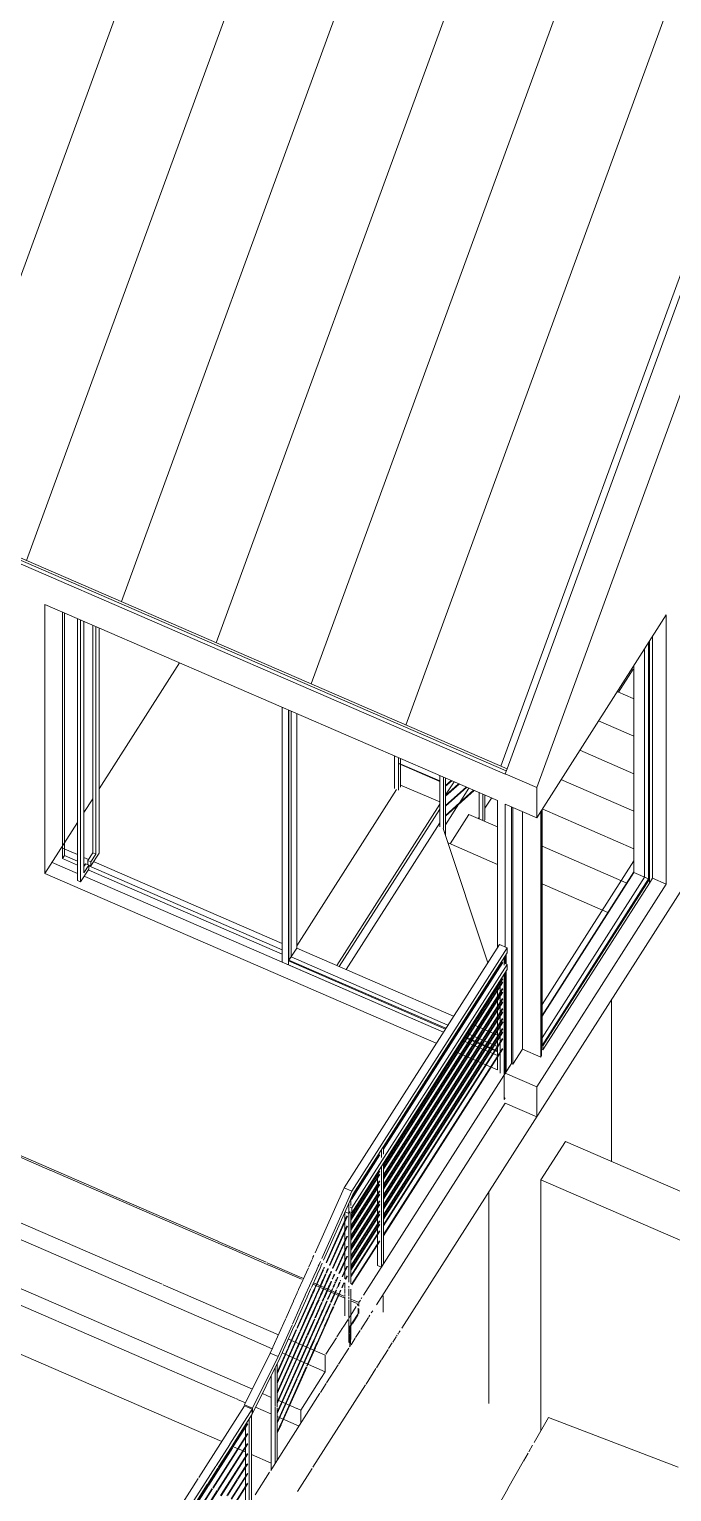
# Model space of a CAD drawing. Header units: millimetres. Extents: x -35445 to 232012, y -57203 to 42724.
# Drawn here: x 187639 to 191294, y -8172 to 143 of the extents above; entities that cross this region are included whole.
import ezdxf

# ---------------------------------------------------------------- set-up
doc = ezdxf.new("R2010")
doc.units = ezdxf.units.MM
for name, color, linetype, lineweight in [('A-AREA', 32, 'Continuous', 9), ('A-DOOR', 31, 'Continuous', 9), ('A-FLOR', 192, 'Continuous', 9), ('A-FLOR-HRAL', 11, 'Continuous', 9), ('A-GLAZ-CURT', 52, 'Continuous', 9), ('A-GLAZ-CWMG', 51, 'Continuous', 9), ('A-ROOF', 132, 'Continuous', 9), ('A-ROOF-PATT', 132, 'Continuous', 9), ('A-WALL', 113, 'Continuous', 9), ('A-WALL-PATT', 111, 'Continuous', 9), ('C-TOPO', 7, 'Continuous', 9), ('S-COLS', 52, 'Continuous', 9), ('S-FNDN', 32, 'Continuous', 9), ('S-STRS', 31, 'Continuous', 9)]:
    doc.layers.add(name, color=color, linetype=linetype, lineweight=lineweight)

# ---------------------------------------------------------------- blocks, each defined once
blk = doc.blocks.new('Railing - 25mm-669458-Solar Analysis')
at = {"layer": 'A-FLOR-HRAL'}
for p, q in [((9824.1, -4347.2), (9824.1, -4197.7)), ((9846.2, -4356.8), (9846.2, -4207.3)), ((9857.9, -4212.4), (9857.9, -4352.4)), ((9853.1, -4359.8), (9857.9, -4352.4))]:
    blk.add_line(p, q, dxfattribs=at)
blk = doc.blocks.new('Railing - 25mm-669454-Solar Analysis')
at = {"layer": 'A-FLOR-HRAL'}
for p, q in [((9600.5, -4392.2), (9600.5, -4100.7)), ((9622.6, -4110.3), (9622.6, -4401.8)), ((9634.2, -4442.7), (9634.2, -4115.4))]:
    blk.add_line(p, q, dxfattribs=at)
blk = doc.blocks.new('Railing - 25mm-V15-Solar Analysis')
at = {"layer": 'A-FLOR-HRAL'}
for p, q in [((9344.2, -4174.8), (9344.2, -3989.6)), ((9366.3, -3999.2), (9366.3, -4184.4)), ((9377.9, -4166.2), (9377.9, -4004.2))]:
    blk.add_line(p, q, dxfattribs=at)
blk = doc.blocks.new('Railing - Railing-665712-Solar Analysis')
at = {"layer": 'A-FLOR-HRAL'}
for p, q in [((9600.5, -4130.9), (9366.3, -4029.3)), ((9366.3, -4032.8), (9600.5, -4134.3)), ((9665.6, -4129), (9634.2, -4157.2)), ((9634.2, -4161.5), (9668.8, -4130.4)), ((9708.1, -4147.4), (9634.2, -4213.9)), ((9634.2, -4218.2), (9711.3, -4148.8)), ((9750.7, -4165.9), (9634.2, -4270.6)), ((9634.2, -4274.9), (9753.9, -4167.3)), ((9793.2, -4184.3), (9634.2, -4327.3)), ((9634.2, -4331.6), (9796.4, -4185.7))]:
    blk.add_line(p, q, dxfattribs=at)
for name in ['Railing - 25mm-V15-Solar Analysis', 'Railing - 25mm-669454-Solar Analysis', 'Railing - 25mm-669458-Solar Analysis']:
    blk.add_blockref(name, (0, 0))
blk = doc.blocks.new('System Panel - Glazed-846325-Solar Analysis')
at = {"layer": 'A-GLAZ-CURT'}
for p, q in [((10765.9, -3379.1), (10765.9, -4678.3)), ((10788.3, -4688), (10788.3, -3344)), ((10182.8, -4291.7), (10182.8, -5635.8)), ((10765.9, -4678.3), (10182.8, -5590.8)), ((10182.8, -5635.8), (10788.3, -4688)), ((10765.9, -4678.3), (10788.3, -4688))]:
    blk.add_line(p, q, dxfattribs=at)
blk = doc.blocks.new('Rectangular Mullion - 64 x 128 rectangular-846327-Solar Analysis')
at = {"layer": 'A-GLAZ-CWMG'}
for p, q in [((10704.8, -4651.8), (10182.8, -5468.7)), ((10704.8, -4651.8), (10788.3, -4688)), ((10793.3, -4690.2), (10187.7, -5637.9)), ((10187.7, -5660.6), (10793.3, -4712.8)), ((10793.3, -4690.2), (10793.3, -4712.8)), ((10187.7, -5637.9), (10179.7, -5634.4)), ((10187.7, -5660.6), (10187.7, -5637.9)), ((10179.7, -5657.1), (10187.7, -5660.6))]:
    blk.add_line(p, q, dxfattribs=at)
blk = doc.blocks.new('Rectangular Mullion - 64 x 128 rectangular-709618-Solar Analysis')
at = {"layer": 'A-GLAZ-CWMG'}
for p, q in [((10811.9, -4683.7), (10811.9, -3310.4)), ((10793.3, -3336.3), (10793.3, -4712.8)), ((10704.8, -3474.8), (10704.8, -4651.8)), ((10811.9, -4683.7), (10793.3, -4712.8))]:
    blk.add_line(p, q, dxfattribs=at)
blk = doc.blocks.new('Entrance door - Entrance door-978895-Solar Analysis')
at = {"layer": 'A-DOOR'}
for p, q in [((7454, -4572.9), (7454, -3170)), ((7465.9, -4554.4), (7465.9, -3175.1)), ((7540.2, -3207.4), (7540.2, -4697.7)), ((7557.9, -3215), (7557.9, -4705.4)), ((7576.5, -4653.5), (7576.5, -3223.1)), ((7626.6, -3244.8), (7626.6, -4539.9)), ((7644.3, -3252.5), (7644.3, -4547.5)), ((7662.9, -4541), (7662.9, -3260.6)), ((7454, -4572.9), (7465.9, -4554.4)), ((7540.2, -4610.3), (7454, -4572.9)), ((7465.9, -4554.4), (7540.2, -4586.6)), ((7626.6, -4539.9), (7598.6, -4583.6)), ((7616.3, -4613.9), (7662.9, -4541)), ((7644.3, -4547.5), (7616.3, -4591.3)), ((7644.3, -4547.5), (7626.6, -4539.9)), ((7557.9, -4705.4), (7604.5, -4632.5)), ((7586.8, -4602.1), (7576.5, -4618.2)), ((7576.5, -4602.4), (7584.4, -4605.8)), ((7604.5, -4609.8), (7576.5, -4653.5)), ((7604.5, -4609.8), (7586.8, -4602.1)), ((7616.3, -4591.3), (7598.6, -4583.6)), ((7598.6, -4583.6), (7598.6, -4606.3)), ((7616.3, -4613.9), (7598.6, -4606.3)), ((7604.5, -4632.5), (7604.5, -4609.8)), ((7604.5, -4614.5), (8705, -5091.7)), ((8705, -5115.4), (7604.5, -4638.1)), ((7616.3, -4591.3), (7616.3, -4613.9)), ((7557.9, -4705.4), (7540.2, -4697.7))]:
    blk.add_line(p, q, dxfattribs=at)
blk = doc.blocks.new('System Panel - Glazed-978872-Solar Analysis')
at = {"layer": 'A-GLAZ-CURT'}
for p, q in [((8743, -3728.9), (8743, -5150.5)), ((8754.8, -5132), (8754.8, -3734)), ((8743, -5150.5), (8754.8, -5132)), ((8743, -5150.5), (9635.3, -5537.5)), ((9647.2, -5519), (8754.8, -5132)), ((9929, -5641.2), (9752.8, -5564.8)), ((9741, -5583.3), (9929, -5664.8))]:
    blk.add_line(p, q, dxfattribs=at)
blk = doc.blocks.new('Rectangular Mullion - 64 x 128 rectangular-978871-Solar Analysis')
at = {"layer": 'A-GLAZ-CWMG'}
for p, q in [((8740.4, -5177.3), (8740.4, -5154.6)), ((9632.7, -5541.5), (8740.4, -5154.6)), ((8743, -5150.5), (8787, -5081.7)), ((9679.3, -5468.6), (8787, -5081.7)), ((8740.4, -5177.3), (9621.4, -5559.3)), ((9929, -5576.9), (9785, -5514.4)), ((9727.1, -5605.1), (9929, -5692.7)), ((9925.3, -5668.4), (9738.4, -5587.3))]:
    blk.add_line(p, q, dxfattribs=at)
blk = doc.blocks.new('Rectangular Mullion - 64 x 128 rectangular-709616-Solar Analysis')
at = {"layer": 'A-GLAZ-CWMG'}
for p, q in [((8705, -3712.4), (8705, -5161.9)), ((8740.4, -5177.3), (8740.4, -3727.8)), ((8787, -3748), (8787, -5081.7)), ((8740.4, -5177.3), (8705, -5161.9))]:
    blk.add_line(p, q, dxfattribs=at)
blk = doc.blocks.new('M_L-Anglel-Column - L127X127X9_5-709940-Solar Analysis')
at = {"layer": 'S-COLS'}
for p, q in [((10008.2, -4277.5), (10008.2, -5738.2)), ((10016.6, -5741.8), (10016.6, -4281.2)), ((10071.3, -5656.2), (10071.3, -4304.9)), ((10175.3, -5701.2), (10175.3, -4303.4)), ((10179.7, -5694.3), (10179.7, -4296.5)), ((10071.3, -5656.2), (10016.6, -5741.8)), ((10175.3, -5701.2), (10071.3, -5656.2)), ((10179.7, -5694.3), (10175.3, -5701.2)), ((10016.6, -5741.8), (10008.2, -5738.2))]:
    blk.add_line(p, q, dxfattribs=at)
blk = doc.blocks.new('Railing - 25mm-V49-Solar Analysis')
at = {"layer": 'A-FLOR-HRAL'}
for p, q in [((9280.4, -6877.3), (9280.4, -6304.2)), ((9246.7, -6885.9), (9246.7, -6357)), ((9268.8, -6895.5), (9268.8, -6322.4)), ((9268.8, -6895.5), (9246.7, -6885.9)), ((9280.4, -6877.3), (9268.8, -6895.5))]:
    blk.add_line(p, q, dxfattribs=at)
blk = doc.blocks.new('Railing - 25mm-V50-Solar Analysis')
at = {"layer": 'A-FLOR-HRAL'}
for p, q in [((9061.3, -6961.6), (9061.3, -6583.2)), ((9062.2, -6581.2), (9083.4, -6590.4)), ((9083.4, -6590.4), (9089.2, -6581.3)), ((9083.4, -6980.9), (9083.4, -6590.4)), ((9095.1, -6991), (9095.1, -6589.3)), ((9061.3, -7015.8), (9061.3, -6983.8)), ((9061.3, -7041.9), (9061.3, -7020.2)), ((9061.3, -7051.3), (9061.3, -7045.3)), ((9061.3, -7060.9), (9061.3, -7054)), ((9061.3, -7172.5), (9061.3, -7064)), ((9083.4, -7010.8), (9083.4, -7003)), ((9083.4, -7060.8), (9083.4, -7019.4)), ((9083.4, -7074.8), (9083.4, -7065.6)), ((9095.1, -7089.5), (9095.1, -7021.4)), ((9083.4, -7182.5), (9083.4, -7081.6)), ((9095.1, -7167.4), (9095.1, -7090.9)), ((9083.4, -7193.8), (9083.4, -7185.6)), ((9083.4, -7264.2), (9083.4, -7196.1)), ((9095.1, -7204.6), (9095.1, -7167.4)), ((9095.1, -7274), (9095.1, -7205)), ((9083.4, -7324), (9083.4, -7267.2)), ((9093.8, -7309.3), (9084.1, -7324.6)), ((9095.1, -7307.4), (9095.1, -7277.1))]:
    blk.add_line(p, q, dxfattribs=at)
blk = doc.blocks.new('Railing - 25mm-V51-Solar Analysis')
at = {"layer": 'A-FLOR-HRAL'}
for p, q in [((9967.4, -5942), (9967.4, -5228.9)), ((9979.1, -5783.7), (9979.1, -5210.7)), ((9945.3, -5792.4), (9945.3, -5263.5)), ((9973.3, -5932.9), (9967.4, -5942))]:
    blk.add_line(p, q, dxfattribs=at)
blk = doc.blocks.new('Railing - Railing-932863-Solar Analysis')
at = {"layer": 'A-FLOR-HRAL'}
for p, q in [((9956.8, -5255.1), (9280.4, -6313.7)), ((9280.4, -6319.6), (9959.4, -5256.8)), ((9956.8, -5311.8), (9280.4, -6370.4)), ((9280.4, -6376.3), (9959.4, -5313.5)), ((9280.4, -6433), (9959.4, -5370.2)), ((9956.8, -5368.5), (9280.9, -6426.3)), ((9956.8, -5425.2), (9280.4, -6483.8)), ((9280.4, -6489.7), (9959.4, -5426.9)), ((9956.8, -5481.9), (9280.4, -6540.4)), ((9280.4, -6546.3), (9959.4, -5483.6)), ((9956.8, -5538.5), (9280.4, -6597.1)), ((9280.4, -6603), (9959.4, -5540.3)), ((9956.8, -5595.2), (9280.4, -6653.8)), ((9280.4, -6659.7), (9959.4, -5596.9)), ((9956.8, -5651.9), (9280.4, -6710.5)), ((9280.4, -6716.4), (9959.4, -5653.6)), ((9258.1, -6348.7), (9095.1, -6603.8)), ((9095.1, -6609.7), (9260.8, -6350.4)), ((9258.1, -6405.3), (9095.1, -6660.5)), ((9095.1, -6666.4), (9260.8, -6407)), ((9258.1, -6462), (9095.1, -6717.2)), ((9095.1, -6723.1), (9260.8, -6463.7)), ((9258.1, -6518.7), (9095.1, -6773.9)), ((9095.1, -6779.8), (9260.8, -6520.4)), ((9258.1, -6575.4), (9095.1, -6830.6)), ((9095.1, -6836.5), (9260.8, -6577.1)), ((9258.1, -6632.1), (9095.1, -6887.3)), ((9095.1, -6893.2), (9260.8, -6633.8)), ((9258.1, -6688.8), (9095.1, -6944)), ((9095.1, -6949.8), (9260.8, -6690.5)), ((9258.1, -6745.4), (9099, -6994.4)), ((9101.4, -6996.5), (9260.8, -6747.1))]:
    blk.add_line(p, q, dxfattribs=at)
for name in ['Railing - 25mm-V51-Solar Analysis', 'Railing - 25mm-V49-Solar Analysis', 'Railing - 25mm-V50-Solar Analysis']:
    blk.add_blockref(name, (0, 0))
blk = doc.blocks.new('Top Rail Type - Top Rail_Internal_-932867-Solar Analysis')
at = {"layer": 'A-FLOR-HRAL'}
for p, q in [((9984.3, -5174.1), (9100.3, -6557.8)), ((9100.3, -6586.1), (9984.3, -5202.5)), ((9973.3, -5169.3), (9984.3, -5174.1)), ((9984.3, -5174.1), (9984.3, -5202.5)), ((9100.3, -6557.8), (9091.2, -6553.9)), ((9100.3, -6586.1), (9100.3, -6557.8)), ((9089.2, -6581.3), (9100.3, -6586.1))]:
    blk.add_line(p, q, dxfattribs=at)
blk = doc.blocks.new('Railing - 25mm-V52-Solar Analysis')
at = {"layer": 'A-FLOR-HRAL'}
for p, q in [((9268.8, -6272), (9268.8, -6227.9)), ((9280.4, -6253.7), (9280.4, -6209.7)), ((9280.4, -6877.3), (9280.4, -6304.2)), ((9246.7, -6885.9), (9246.7, -6357)), ((9268.8, -6895.5), (9268.8, -6322.4)), ((9268.8, -6895.5), (9246.7, -6885.9)), ((9280.4, -6877.3), (9268.8, -6895.5))]:
    blk.add_line(p, q, dxfattribs=at)
blk = doc.blocks.new('Railing - 25mm-V53-Solar Analysis')
at = {"layer": 'A-FLOR-HRAL'}
for p, q in [((9083.4, -6980.9), (9083.4, -6533.6)), ((9095.1, -6543.9), (9095.1, -6510.5)), ((9061.3, -6961.6), (9061.3, -6583.2)), ((9095.1, -6991), (9095.1, -6589.3)), ((9061.3, -7015.8), (9061.3, -6983.8)), ((9061.3, -7041.9), (9061.3, -7020.2)), ((9061.3, -7051.3), (9061.3, -7045.3)), ((9061.3, -7060.9), (9061.3, -7054)), ((9061.3, -7172.5), (9061.3, -7064)), ((9083.4, -7010.8), (9083.4, -7003)), ((9083.4, -7060.8), (9083.4, -7019.4)), ((9083.4, -7074.8), (9083.4, -7065.6)), ((9095.1, -7089.5), (9095.1, -7021.4)), ((9083.4, -7182.5), (9083.4, -7081.6)), ((9095.1, -7167.4), (9095.1, -7090.9)), ((9083.4, -7193.8), (9083.4, -7185.6)), ((9083.4, -7264.2), (9083.4, -7196.1)), ((9095.1, -7204.6), (9095.1, -7167.4)), ((9095.1, -7274), (9095.1, -7205)), ((9083.4, -7324), (9083.4, -7267.2)), ((9093.8, -7309.3), (9084.1, -7324.6)), ((9095.1, -7307.4), (9095.1, -7277.1))]:
    blk.add_line(p, q, dxfattribs=at)
blk = doc.blocks.new('Railing - 25mm-V54-Solar Analysis')
at = {"layer": 'A-FLOR-HRAL'}
for p, q in [((8664.2, -7685.6), (8664.2, -7467.1)), ((8675.9, -7689.5), (8675.9, -7444.7)), ((8642.1, -8046.4), (8642.1, -7511.7)), ((8664.2, -8011.8), (8664.2, -7689.5)), ((8675.9, -7993.6), (8675.9, -7695.1))]:
    blk.add_line(p, q, dxfattribs=at)
blk = doc.blocks.new('Railing - 25mm-V55-Solar Analysis')
at = {"layer": 'A-FLOR-HRAL'}
for p, q in [((9967.4, -5178.4), (9967.4, -5134.4)), ((9979.1, -5171.9), (9979.1, -5116.2)), ((9967.4, -5942), (9967.4, -5228.9)), ((9979.1, -5783.7), (9979.1, -5210.7)), ((9945.3, -5792.4), (9945.3, -5263.5)), ((9973.3, -5932.9), (9967.4, -5942))]:
    blk.add_line(p, q, dxfattribs=at)
blk = doc.blocks.new('Railing - Railing-933812-Solar Analysis')
at = {"layer": 'A-FLOR-HRAL'}
for p, q in [((9956.8, -5160.7), (9280.4, -6219.2)), ((9280.4, -6225.1), (9959.4, -5162.4)), ((9956.8, -5274), (9280.4, -6332.6)), ((9280.4, -6338.5), (9959.4, -5275.7)), ((9956.2, -5331.5), (9280.4, -6389.3)), ((9280.4, -6395.2), (9960, -5331.5)), ((9956.8, -5387.4), (9280.4, -6446)), ((9280.4, -6451.9), (9959.4, -5389.1)), ((9956.8, -5444.1), (9280.4, -6502.6)), ((9280.4, -6508.5), (9959.4, -5445.8)), ((9957.3, -5499.9), (9280.4, -6559.3)), ((9280.4, -6565.2), (9961.1, -5499.9)), ((9956.8, -5557.4), (9280.4, -6616)), ((9280.4, -6621.9), (9959.4, -5559.2)), ((9258.1, -6254.2), (9095.1, -6509.4)), ((9098.1, -6510.5), (9260.8, -6255.9)), ((9258.1, -6367.5), (9095.1, -6622.7)), ((9095.1, -6628.6), (9260.8, -6369.3)), ((9095.1, -6685.3), (9260.6, -6426.3)), ((9258.1, -6480.9), (9095.1, -6736.1)), ((9095.1, -6742), (9260.8, -6482.6)), ((9256.8, -6426.3), (9095.4, -6678.9)), ((9258.1, -6537.6), (9095.1, -6792.8)), ((9095.1, -6798.7), (9260.8, -6539.3)), ((9072.5, -6604.3), (8954.5, -6868.8)), ((8957, -6871), (9075.2, -6606)), ((9095.1, -6855.4), (9260.8, -6596)), ((9258.1, -6651), (9095.1, -6906.2)), ((9258.1, -6594.3), (9096.4, -6847.4)), ((9072.5, -6661), (8972.7, -6884.6)), ((8975.2, -6886.8), (9075.2, -6662.7)), ((9071.4, -6720), (8990.9, -6900.5)), ((8993.4, -6902.6), (9075.2, -6719.4)), ((9095.1, -6912.1), (9260.8, -6652.7)), ((9071.4, -6776.7), (9009.1, -6916.3)), ((9011.6, -6918.5), (9075.2, -6776.1)), ((8942.7, -6895.1), (8939.5, -6902.3)), ((8942, -6904.5), (8945.2, -6897.3)), ((9071.4, -6833.4), (9027.6, -6931.6)), ((9031.1, -6931.6), (9075.2, -6832.7)), ((9071.4, -6890.1), (9045.6, -6948)), ((9048.1, -6950.2), (9075.2, -6889.4)), ((8918.2, -6950.2), (8885.9, -7022.5)), ((8894.2, -7011.6), (8920.7, -6952.2)), ((8936.5, -6965.8), (8904.5, -7037.5)), ((8933.5, -6915.8), (8918.4, -6949.6)), ((8919.6, -7011.5), (8938.9, -6968.1)), ((8920.9, -6951.9), (8935.9, -6918.3)), ((8954.5, -6982), (8923.1, -7052.6)), ((8925.6, -7054.6), (8957, -6984.3)), ((8937.2, -6907.5), (8934.3, -6913.9)), ((8936.8, -6916.1), (8939.5, -6910.1)), ((8950.6, -6934.2), (8936.8, -6965)), ((8939.4, -6967.1), (8952.9, -6936.8)), ((8960.8, -6911.4), (8953.9, -6926.8)), ((8970.5, -6946.2), (8955.5, -6979.9)), ((8956.2, -6929.5), (8962.9, -6914.3)), ((8958.1, -6981.9), (8972.8, -6948.8)), ((8964.8, -6902.4), (8960.9, -6911.1)), ((8963.4, -6913.3), (8967.3, -6904.6)), ((8976.1, -6933.8), (8970.5, -6946.1)), ((8973, -6948.4), (8978.6, -6935.9)), ((8983, -6975), (8974.2, -6994.7)), ((8976.7, -6996.8), (8985.5, -6977.1)), ((8978.8, -6935.4), (8985.2, -6921)), ((8982.8, -6918.8), (8979, -6927.1)), ((8992.5, -6953.6), (8988.6, -6962.3)), ((8991.1, -6964.5), (8994.7, -6956.5)), ((9000.7, -6935.2), (8994.3, -6949.5)), ((8996.8, -6951.7), (9003.2, -6937.5)), ((9006.7, -6978.4), (9003.9, -6984.8)), ((9006.2, -6987.4), (9009.2, -6980.6)), ((9012.6, -6965.2), (9008.3, -6974.8)), ((9010.5, -6977.7), (9015, -6967.6)), ((9015.1, -6967.4), (9021.1, -6953.9)), ((9018.7, -6951.6), (9015.3, -6959.2)), ((9030.9, -6981), (9024.8, -6994.6)), ((9027.3, -6996.8), (9033.4, -6983.1)), ((9036.3, -6968.8), (9033.4, -6975.2)), ((9072.5, -6944.4), (9063.8, -6963.8)), ((9066.3, -6966), (9075.2, -6946.1)), ((8874, -7049.1), (8861.6, -7076.9)), ((8864.1, -7079.1), (8876.7, -7050.9)), ((8885.3, -7023.9), (8875.8, -7045.2)), ((8878.2, -7047.5), (8887.8, -7026)), ((8893.3, -7062.6), (8880, -7092.4)), ((8882.5, -7094.6), (8895.9, -7064.5)), ((8888.5, -7024.6), (8892.4, -7015.8)), ((8903.5, -7039.6), (8893.6, -7061.8)), ((8896.1, -7064.1), (8906, -7041.8)), ((8907, -7039.6), (8917.7, -7015.8)), ((8921.8, -7055.4), (8912.5, -7076.1)), ((8915.2, -7078), (8924.3, -7057.5)), ((8963, -7019.8), (8941.6, -7067.6)), ((8944.2, -7069.7), (8975.1, -7000.5)), ((8990, -7015.8), (8962.5, -7077.4)), ((8972.6, -6998.2), (8964.8, -7015.8)), ((8965, -7079.8), (8993.1, -7016.7)), ((9011.5, -7024.4), (8980.2, -7094.5)), ((8982.7, -7096.8), (9014.1, -7026.5)), ((9001.3, -6990.6), (8992.8, -7009.6)), ((8995.4, -7011.6), (9003.8, -6992.8)), ((9030.2, -7039.3), (8997.9, -7111.5)), ((9000.4, -7113.8), (9032.7, -7041.3)), ((9018.8, -7008), (9015, -7016.5)), ((9024.2, -6995.9), (9020.5, -7004.1)), ((9022.8, -7006.8), (9026.4, -6998.8)), ((9035.8, -7026.5), (9032, -7035)), ((9034.5, -7037.2), (9038.2, -7029)), ((9049.1, -6996.7), (9042.9, -7010.7)), ((9045.4, -7012.9), (9051.3, -6999.7)), ((9054.6, -6984.5), (9051.6, -6991.3)), ((9054.1, -6993.5), (9057.1, -6986.7)), ((8832.7, -7141.7), (8789.4, -7238.7)), ((8790.1, -7245), (8835.2, -7143.8)), ((8861.1, -7078), (8832.8, -7141.5)), ((8835.3, -7143.6), (8863.6, -7080.1)), ((8879.5, -7093.6), (8851.2, -7156.8)), ((8853.8, -7158.9), (8882, -7095.7)), ((8897.8, -7109.2), (8869.8, -7171.9)), ((8872.3, -7174), (8900.3, -7111.3)), ((8916.1, -7124.8), (8889.6, -7184.2)), ((8893.1, -7184.2), (8918.6, -7126.9)), ((8911.5, -7078.4), (8898.4, -7107.9)), ((8900.9, -7110.1), (8914, -7080.7)), ((8934.5, -7140.4), (8916.2, -7181.3)), ((8929.4, -7095), (8916.7, -7123.4)), ((8918.8, -7183.2), (8937, -7142.5)), ((8919.2, -7125.6), (8931.9, -7097.3)), ((8940.1, -7071.1), (8931.8, -7089.6)), ((8934.5, -7091.5), (8942.6, -7073.3)), ((8958.3, -7086.9), (8935.1, -7139)), ((8937.6, -7141.1), (8960.8, -7089)), ((8976.6, -7102.6), (8953.5, -7154.5)), ((8956, -7156.6), (8979.1, -7104.8)), ((8994.9, -7118.4), (8971.8, -7170)), ((8974.4, -7172.1), (8997.4, -7120.5)), ((8869.4, -7172.9), (8675.9, -7606.6)), ((8789.4, -7359.8), (8871.9, -7175.1)), ((8851.1, -7157.2), (8806.7, -7256.8)), ((8809.3, -7258.6), (8853.6, -7159.4)), ((8887.6, -7188.7), (8847.2, -7279.4)), ((8849.7, -7281.5), (8890.1, -7190.8)), ((8905.9, -7204.4), (8865.4, -7295.1)), ((8868, -7297.2), (8908.4, -7206.6)), ((8924.2, -7220.1), (8883.7, -7310.8)), ((8886.2, -7312.9), (8926.7, -7222.3)), ((8914.9, -7184.2), (8906.9, -7202.1)), ((8909.5, -7204.2), (8918.4, -7184.2)), ((8939.9, -7184.8), (8925.5, -7217.2)), ((8928, -7219.3), (8942.4, -7187.1)), ((8952.8, -7156), (8940.2, -7184.2)), ((8943.7, -7184.2), (8955.3, -7158.1)), ((8971.1, -7171.6), (8944, -7232.3)), ((8946.6, -7234.4), (8973.6, -7173.7)), ((8675.9, -7501), (8786.7, -7252.5)), ((8804.6, -7261.3), (8675.9, -7549.9)), ((8675.9, -7557.7), (8807.1, -7263.5)), ((8675.9, -7727.8), (8866.9, -7299.7)), ((8784.5, -7249.8), (8738.6, -7352.6)), ((8789.4, -7416.5), (8835.6, -7313)), ((8833, -7311.1), (8790.1, -7407.1)), ((8845, -7284.1), (8833.6, -7309.7)), ((8835.9, -7312.5), (8847.7, -7286)), ((8864.2, -7297.8), (8852.2, -7324.7)), ((8883.4, -7311.5), (8866.4, -7349.7)), ((8868.6, -7352.5), (8886.1, -7313.3)), ((8942.4, -7235.9), (8902.6, -7325.1)), ((8905.2, -7327), (8944.9, -7238)), ((8850, -7329.7), (8675.9, -7720)), ((8736, -7358.4), (8675.9, -7493.2)), ((8675.9, -7614.4), (8787.8, -7363.4)), ((8865, -7352.6), (8789.4, -7522.1)), ((8791.8, -7524.6), (8868.5, -7352.6)), ((8890.3, -7352.6), (8844.3, -7455.9)), ((8846.7, -7458.1), (8893.3, -7353.9)), ((8902, -7326.5), (8890.6, -7352)), ((8893.8, -7352.6), (8904.5, -7328.6)), ((8789.4, -7408.7), (8675.9, -7663.3)), ((8675.9, -7671.1), (8788.3, -7419.2)), ((8675.9, -7444.3), (8679, -7437.3)), ((8841.7, -7461.6), (8696.1, -7787.9)), ((8698.5, -7790.4), (8844.3, -7463.6)), ((8789.1, -7522.8), (8675.9, -7776.6)), ((8678.2, -7779.3), (8789.4, -7529.9)), ((8695.5, -7789.3), (8675.9, -7833.3)), ((8678.1, -7836.2), (8698.2, -7790.9))]:
    blk.add_line(p, q, dxfattribs=at)
for name in ['Railing - 25mm-V55-Solar Analysis', 'Railing - 25mm-V52-Solar Analysis', 'Railing - 25mm-V53-Solar Analysis', 'Railing - 25mm-V54-Solar Analysis']:
    blk.add_blockref(name, (0, 0))
blk = doc.blocks.new('Top Rail Type - Top Rail_Internal_-933816-Solar Analysis')
at = {"layer": 'A-FLOR-HRAL'}
for p, q in [((9056.1, -6444.1), (9940.1, -5060.5)), ((9940.1, -5060.5), (9984.3, -5079.7)), ((9984.3, -5079.7), (9100.3, -6463.3)), ((9984.3, -5108), (9106.3, -6482.2)), ((9984.3, -5079.7), (9984.3, -5108)), ((8891.1, -6813.7), (9056.1, -6444.1)), ((9100.3, -6463.3), (8929.2, -6846.8)), ((9106.3, -6482.2), (8939.6, -6855.9)), ((9056.1, -6444.1), (9100.3, -6463.3)), ((8821.8, -6969.2), (8853.3, -6898.6)), ((8855.6, -6893.3), (8874.2, -6851.6)), ((8876, -6847.7), (8879.3, -6840.3)), ((8879.7, -6839.4), (8884.3, -6829.1)), ((8909.2, -6891.5), (8893.3, -6927.1)), ((8919.6, -6900.8), (8903.7, -6936.4)), ((8914.1, -6880.7), (8909.8, -6890.2)), ((8921.9, -6863.2), (8914.2, -6880.5)), ((8923.6, -6891.7), (8919.6, -6900.7)), ((8932, -6873), (8924.6, -6889.5)), ((8797.8, -7023), (8821.3, -6970.2)), ((8892.3, -6929.6), (8860.1, -7001.6)), ((8902.9, -6938.1), (8870.7, -7010.2)), ((8769.3, -7086.8), (8789.4, -7041.7)), ((8790.3, -7039.7), (8797.4, -7023.8)), ((8835.7, -7056.4), (8807.5, -7119.6)), ((8846.2, -7065.3), (8817.9, -7128.6)), ((8859.9, -7002), (8836.1, -7055.4)), ((8868.3, -7015.8), (8846.6, -7064.3)), ((8724.3, -7187.6), (8768.2, -7089.3)), ((8806.9, -7120.8), (8763.3, -7218.6)), ((8817.6, -7129.4), (8793.1, -7184.2)), ((8651.5, -7350.8), (8722.7, -7191.4)), ((8771.1, -7233.5), (8690.9, -7413.4)), ((8760.5, -7224.8), (8703.7, -7352.1)), ((8792.5, -7185.6), (8771.8, -7231.9)), ((8490.5, -7678.6), (8636.9, -7383.7)), ((8636.9, -7383.7), (8650.7, -7352.6)), ((8636.9, -7383.7), (8681.1, -7402.8)), ((8703.5, -7352.6), (8681.1, -7402.8)), ((8690.9, -7413.4), (8534.8, -7728)), ((8681.1, -7402.8), (8535.4, -7696.5)), ((8534.8, -7697.8), (8490.5, -7678.6)), ((8534.8, -7728), (8534.8, -7697.8))]:
    blk.add_line(p, q, dxfattribs=at)
blk = doc.blocks.new('Railing - 25mm-V69-Solar Analysis')
at = {"layer": 'A-FLOR-HRAL'}
for p, q in [((8495.3, -7792.6), (8495.3, -7876.9)), ((8517.4, -8246), (8517.4, -7758)), ((8529, -8227.8), (8529, -7739.8)), ((8495.3, -7879.4), (8495.3, -7933.2)), ((8495.3, -7933.6), (8495.3, -8005.8)), ((8495.3, -8006.5), (8495.3, -8181.7)), ((8495.3, -8182), (8495.3, -8276.2))]:
    blk.add_line(p, q, dxfattribs=at)
blk = doc.blocks.new('Railing - Railing-933841-Solar Analysis')
at = {"layer": 'A-FLOR-HRAL'}
for p, q in [((8506.7, -7784.2), (8423.9, -7913.9)), ((8426.5, -7915.6), (8509.4, -7785.9)), ((8506.7, -7840.9), (8309.7, -8149.3)), ((8312.4, -8151), (8509.4, -7842.6)), ((8506.7, -7897.6), (8338.3, -8161.2)), ((8421, -7918.4), (8283.9, -8132.9)), ((8286.6, -8134.6), (8423.1, -7920.9)), ((8338.3, -8167.1), (8509.4, -7899.3)), ((8506.7, -7954.3), (8353.7, -8193.8)), ((8356.8, -8194.8), (8509.4, -7956)), ((8503.4, -8016.1), (8451.1, -8098)), ((8452.6, -8101.6), (8509.4, -8012.7)), ((7979.4, -8955.5), (8509.4, -8126)), ((8282.6, -8135), (7979.4, -8609.5)), ((7979.4, -8615.4), (8285.1, -8137)), ((8450.2, -8099.4), (8389.3, -8194.8)), ((8395.6, -8190.8), (8451.1, -8103.9)), ((8506.7, -8067.6), (8414.4, -8212.2)), ((8416.5, -8214.7), (8509.4, -8069.4)), ((8506.7, -8124.3), (8438.5, -8231)), ((8306.3, -8154.6), (8144, -8408.5)), ((8146.3, -8410.9), (8308.8, -8156.6)), ((8335.4, -8165.6), (8165.8, -8431.1)), ((8168.1, -8433.5), (8338.1, -8167.3))]:
    blk.add_line(p, q, dxfattribs=at)
blk.add_blockref('Railing - 25mm-V69-Solar Analysis', (0, 0))
blk = doc.blocks.new('Top Rail Type - Top Rail_Internal_-934463-Solar Analysis')
at = {"layer": 'A-FLOR-HRAL'}
for p, q in [((8229.8, -8091.3), (8490, -7684)), ((8534.3, -7703.2), (8407.2, -7902.1)), ((8534.3, -7731.6), (8419.6, -7911.1)), ((8490, -7684), (8500.3, -7688.5)), ((8502.6, -7689.5), (8534.3, -7703.2)), ((8534.3, -7703.2), (8534.3, -7728.8)), ((8406.8, -7902.7), (8329.2, -8024.2)), ((8417.5, -7914.3), (8340.5, -8034.9)), ((8327.8, -8026.4), (8266.8, -8121.9)), ((8338.3, -8038.3), (8279.6, -8130.2)), ((7625.7, -9036.9), (8226.5, -8096.5)), ((8266.7, -8122), (8185.6, -8248.9)), ((8278.6, -8131.7), (8197.7, -8258.3))]:
    blk.add_line(p, q, dxfattribs=at)

msp = doc.modelspace()

# ---------------------------------------------------------------- hatches: boundary and pattern name
at = {"layer": 'A-ROOF-PATT'}
h = msp.add_hatch(dxfattribs=at)
h.set_pattern_fill('FP_5', color=256, style=0, pattern_type=2)
h.set_pattern_definition([(69.922, (171038.9, -3800.3), (-539.437, 233.917), [])])
h.paths.add_polyline_path([(190357.5, -4062.7), (191894.5, 142.6), (175901.4, 7072.1), (176868.3, 5887.8), (178299.2, 4200.9), (179272.1, 3092.8), (180115.8, 2158.1), (181007.1, 1185.4), (181399, 768.5), (182636.3, -525.7), (182952.6, -851.7), (190291.3, -4034)])
h.paths.add_polyline_path([(185221.7, -960.4), (185190.5, -948.3), (185182.3, -950.8), (184170.5, -512.1), (184577.4, 587.4), (184587.4, 593.1), (184596.4, 613.5), (185632.7, 164.2), (185225, -951.3)])
at = {"layer": 'A-WALL-PATT'}
h = msp.add_hatch(dxfattribs=at)
h.set_pattern_fill('FP_9', color=256, style=0, pattern_type=2)
h.set_pattern_definition([(90, (172087.6, -8501.4), (-698.658, -1093.52), [])])
h.paths.add_polyline_path([(190511.5, -7892.9), (190550.2, -7825.2), (190550.2, -6399.3), (190689.9, -6180.6), (191257.1, -6426.5), (192771.9, -4055.6), (192771.9, -2525.1), (189758.1, -7242.3), (190510.3, -7891.9)])
h = msp.add_hatch(dxfattribs=at)
h.set_pattern_fill('FP_4', color=256, style=0, pattern_type=2)
h.set_pattern_definition([(90, (169290.4, -7288.45), (-698.658, -1093.52), [])])
h.paths.add_polyline_path([(187822.9, -4510.2), (187828, -4502.2), (187822.9, -4152)])
h = msp.add_hatch(dxfattribs=at)
h.set_pattern_fill('FP_10', color=256, style=0, pattern_type=2)
h.set_pattern_definition([(90, (174651.6, -36011.5), (-1500, 9e-14), [])])
h.paths.add_polyline_path([(189758.1, -7242.3), (190526, -6040.4), (190347.2, -5962.9), (189614.6, -7117.5), (189746.4, -7232.1)])

# ---------------------------------------------------------------- linework, layer by layer
at = {"color": 252, "lineweight": 9}
msp.add_ellipse((181218.5, -764.9), major_axis=(48731.1, 0), ratio=0.823831, start_param=4.712728, end_param=6.444451, dxfattribs=at)
at = {"color": 27, "lineweight": 9}
msp.add_ellipse((181218.5, -764.9), major_axis=(46410.6, 0), ratio=0.823831, start_param=4.739247, end_param=6.444451, dxfattribs=at)
at = {"layer": 'A-AREA'}
msp.add_line((190556.8, -5402.9), (191078.7, -4586), dxfattribs=at)
at = {"layer": 'A-FLOR'}
for p, q in [((189751.9, -4154.2), (189974.4, -4250.7)), ((190008.2, -4210.3), (190055.7, -4136)), ((189160.9, -5069), (189729.2, -4179.6)), ((190140.7, -4172.9), (190085.5, -4259.4)), ((190083.8, -4261.9), (190008.2, -4380.3)), ((187828, -4512.4), (187914.1, -4549.7)), ((187950.5, -4565.5), (187976.8, -4576.9)), ((188008.7, -4590.7), (189079, -5054.8))]:
    msp.add_line(p, q, dxfattribs=at)
at = {"layer": 'A-ROOF'}
for p in [(191894.5, 142.6), (182951.7, -851.4)]:
    msp.add_line(p, (190357.5, -4062.7), dxfattribs=at)
at = {"layer": 'A-WALL'}
for p, q in [((192073.3, 65), (190526, -4168.2)), ((190353.2, -4074.4), (182974.5, -874.8)), ((190347.2, -4092.3), (183008.6, -910.1)), ((192771.9, -2525.1), (189758.1, -7242.3)), ((187728.8, -4657.4), (187728.8, -3127)), ((187728.8, -3127), (190303, -4243.2)), ((190526, -4339.9), (191262.8, -3186.6)), ((191262.8, -3186.6), (191262.8, -4717.1)), ((188036.8, -4175.3), (188494.5, -3459)), ((190347.2, -4090.7), (190357.5, -4062.7)), ((190347.2, -4092.3), (190347.2, -4090.7)), ((190347.2, -4090.7), (190526, -4168.2)), ((187950.5, -4310.4), (188000.5, -4232.1)), ((190526, -4168.2), (190526, -4339.9)), ((190303, -4243.2), (190303, -5077.8)), ((190526, -4339.9), (190347.2, -4262.4)), ((190347.2, -5074.9), (190347.2, -4262.4)), ((187728.8, -4657.4), (187914.1, -4367.3)), ((190556.8, -5464.8), (191078.7, -4647.9)), ((189954.8, -5622.7), (187728.8, -4657.4)), ((191262.8, -4717.1), (190526, -5870.4)), ((191262.8, -4717.1), (191185.8, -4683.7)), ((190347.2, -5169.3), (190347.2, -5125.3)), ((190347.2, -5792.8), (190347.2, -5219.8)), ((190303, -5289), (190303, -5773.7)), ((190303, -5773.7), (190060.1, -5668.4)), ((190347.2, -5792.8), (190382.1, -5738.2)), ((190526, -5870.4), (190347.2, -5792.8)), ((190526, -5870.4), (190526, -6040.4)), ((189614.6, -7109.6), (190347.2, -5962.9)), ((190347.2, -5962.9), (190526, -6040.4)), ((189585.3, -7155.4), (189593.2, -7143.1)), ((189524.9, -7250), (189568.7, -7181.4)), ((189570.9, -7178), (189576.6, -7169.1)), ((189469.9, -7336.1), (189494, -7298.3)), ((189495.3, -7296.2), (189521.5, -7255.3)), ((189726.8, -7291.2), (189707.3, -7321.8)), ((189732.5, -7282.4), (189728.5, -7288.5)), ((189740.5, -7269.9), (189736.1, -7276.7)), ((189749, -7256.5), (189742.1, -7267.3)), ((189398.8, -7447.3), (189456.7, -7356.7)), ((189461.5, -7349.1), (189467.8, -7339.3)), ((189680.7, -7363.4), (189643.6, -7421.4)), ((189704.7, -7325.8), (189684, -7358.3)), ((189331.1, -7553.2), (189396.4, -7451.1)), ((189611.3, -7472.1), (189555.3, -7559.7)), ((189641.9, -7424.2), (189614.6, -7466.9)), ((189551.9, -7565), (189252.7, -8033.4)), ((189296, -7608.2), (189329.3, -7556)), ((189038.2, -8011.8), (189293.2, -7612.6)), ((188924.9, -8189.1), (189006.4, -8061.5)), ((189013, -8051.2), (189038.1, -8011.9)), ((189248.9, -8039.2), (189164.5, -8171.4))]:
    msp.add_line(p, q, dxfattribs=at)
at = {"layer": 'C-TOPO'}
for p, q in [((190511.5, -7892.9), (190592.7, -7750.8)), ((191331.8, -8033.4), (190592.7, -7750.8)), ((190451.7, -7997.7), (190476.8, -7953.7)), ((190481.4, -7945.7), (190502.9, -7908)), ((190362.5, -8153.9), (190449.8, -8001)), ((190312.2, -8242), (190361.8, -8155.3))]:
    msp.add_line(p, q, dxfattribs=at)
at = {"layer": 'S-FNDN'}
for p, q in [((190689.9, -6180.6), (190550.2, -6399.3)), ((190689.9, -6180.6), (198135.9, -9409.3)), ((198347.9, -9780.6), (190550.2, -6399.3)), ((190550.2, -6399.3), (190550.2, -7825.2))]:
    msp.add_line(p, q, dxfattribs=at)
at = {"layer": 'S-STRS'}
for p, q in [((191075.5, -3496.3), (190992.2, -3626.7)), ((191075.6, -3662.8), (190988.5, -3625)), ((191078.7, -3877.2), (190877.4, -3789.9)), ((191078.7, -4090.1), (190770.8, -3956.6)), ((189974.4, -4250.7), (189751.9, -4154.2)), ((191078.7, -4303.1), (190664.3, -4123.4)), ((189729.2, -4179.6), (189160.9, -5069)), ((190268.4, -4228.2), (190231.8, -4285.4)), ((189388.4, -5180.3), (189974.4, -4263.1)), ((189974.4, -4291.5), (189402.6, -5186.5)), ((189974.4, -4291.5), (189402.6, -5186.5)), ((190140.4, -4322.2), (190033.8, -4489)), ((190303, -4392.7), (190140.4, -4322.2)), ((191078.7, -4516.1), (190557.7, -4290.2)), ((189974.4, -4369.4), (189441.6, -5203.4)), ((190247.4, -5164.7), (189994.3, -4400.9)), ((190198.1, -4338.2), (190193.6, -4345.3)), ((190303, -4605.7), (190021.8, -4483.8)), ((191038.1, -4711.5), (190556.8, -4502.8)), ((187914.1, -4656.8), (187769.3, -4594)), ((189995.3, -5559.3), (187955.1, -4674.6)), ((190931.5, -4878.3), (190556.8, -4715.8)), ((187757.1, -6343.6), (184203.2, -4802.6)), ((184205, -4794), (188052.1, -6462.2)), ((190302.7, -5331.5), (190293.5, -5303.9)), ((184935.9, -5492.7), (188395.7, -6992.9)), ((190303, -5692.7), (190101, -5605.1)), ((183756.7, -5728.9), (188734.2, -7887.2)), ((189541.5, -7054), (190382.1, -5738.2)), ((189614.6, -7109.6), (190347.2, -5962.9)), ((188762.1, -7246.3), (186456.4, -6246.4)), ((188757.6, -6777.4), (187758.9, -6344.4)), ((188054, -6463), (188712.2, -6748.5)), ((186898.2, -6717.3), (188908.8, -7589.2)), ((188809.7, -7640.7), (186736.6, -6741.7)), ((188713.7, -6749.1), (188986.9, -6867.6)), ((189010.9, -6887.3), (188760.5, -6778.7)), ((188993.5, -6870.4), (189162.7, -6943.8)), ((189187.5, -6963.9), (189011.1, -6887.4)), ((189163.4, -6944.1), (189199.9, -6959.9)), ((189256.2, -6984.4), (189429.6, -7059.5)), ((188401.9, -6995.6), (189057.2, -7279.7)), ((189435.2, -7071.3), (189252.7, -6992.2)), ((189469, -7076.6), (189479.1, -7081)), ((189469, -7167.4), (189500, -7118.9)), ((189505, -7101.6), (189473.4, -7087.8)), ((189482.9, -7082.7), (189511.5, -7095)), ((189505, -7111), (189508.9, -7104.9)), ((189509.8, -7113.7), (189509.8, -7105.6)), ((189509.8, -7160.3), (189509.8, -7127.8)), ((189514.4, -7096.3), (189523.1, -7082.8)), ((189514.4, -7097.7), (189514.4, -7106)), ((189514.4, -7109.6), (189514.4, -7116.2)), ((189514.4, -7132.1), (189514.4, -7158.7)), ((189527.9, -7075.2), (189532.3, -7068.3)), ((189585.3, -7155.4), (189593.2, -7143.1)), ((189424.8, -7236.6), (189452.8, -7192.8)), ((189458.7, -7183.5), (189467.1, -7170.4)), ((189463.2, -7233.2), (189476.6, -7212.3)), ((189463.2, -7269.1), (189463.2, -7233.2)), ((189478.8, -7214.4), (189467.8, -7231.6)), ((189467.8, -7231.6), (189467.8, -7273)), ((189477.2, -7211.2), (189508.4, -7162.5)), ((189510.7, -7164.4), (189479.6, -7213.2)), ((189524.9, -7250), (189568.7, -7181.4)), ((189570.9, -7178), (189576.6, -7169.1)), ((189021.8, -7358.9), (188762.7, -7246.5)), ((189113.5, -7304.2), (189323.4, -7395.2)), ((189326.6, -7390.2), (189386.6, -7296.3)), ((189390, -7291), (189423.6, -7238.4)), ((189463.2, -7346.6), (189463.2, -7272.1)), ((189467.8, -7276.1), (189467.8, -7334.2)), ((189469.9, -7336.1), (189494, -7298.3)), ((189495.3, -7296.2), (189521.5, -7255.3)), ((189163.4, -7420.3), (189078.2, -7383.3)), ((189323.4, -7489.7), (189323.4, -7395.2)), ((189398.8, -7447.3), (189456.7, -7356.7)), ((189323.4, -7489.7), (189163.8, -7420.5)), ((189183.7, -7708.4), (189298.7, -7528.4)), ((189299.1, -7527.8), (189323.4, -7489.7)), ((188823.7, -7646.8), (188813.2, -7642.2)), ((188870.3, -7666.9), (188824.4, -7647)), ((188965.4, -7613.7), (189016, -7635.7)), ((189013.5, -7729), (188926.9, -7691.5)), ((189049.8, -7650.3), (189162.4, -7699.2)), ((189163.4, -7699.6), (189183.7, -7708.4)), ((189183.7, -7784), (189183.7, -7708.4)), ((189174.3, -7798.8), (189049.8, -7744.8)), ((188792.6, -7912.6), (188869.2, -7945.8)), ((188903, -7960.4), (189016, -8009.5))]:
    msp.add_line(p, q, dxfattribs=at)

# ---------------------------------------------------------------- block references
at = {"layer": 'A-DOOR'}
msp.add_blockref('Entrance door - Entrance door-978895-Solar Analysis', (180373.9, 0), dxfattribs=at)
at = {"layer": 'A-FLOR-HRAL'}
for name in ['Railing - Railing-665712-Solar Analysis', 'Top Rail Type - Top Rail_Internal_-933816-Solar Analysis', 'Railing - Railing-933812-Solar Analysis', 'Railing - Railing-932863-Solar Analysis', 'Top Rail Type - Top Rail_Internal_-932867-Solar Analysis', 'Top Rail Type - Top Rail_Internal_-934463-Solar Analysis', 'Railing - Railing-933841-Solar Analysis']:
    msp.add_blockref(name, (180373.9, 0), dxfattribs=at)
at = {"layer": 'A-GLAZ-CURT'}
for name in ['System Panel - Glazed-846325-Solar Analysis', 'System Panel - Glazed-978872-Solar Analysis']:
    msp.add_blockref(name, (180373.9, 0), dxfattribs=at)
at = {"layer": 'A-GLAZ-CWMG'}
for name in ['Rectangular Mullion - 64 x 128 rectangular-709618-Solar Analysis', 'Rectangular Mullion - 64 x 128 rectangular-709616-Solar Analysis', 'Rectangular Mullion - 64 x 128 rectangular-846327-Solar Analysis', 'Rectangular Mullion - 64 x 128 rectangular-978871-Solar Analysis']:
    msp.add_blockref(name, (180373.9, 0), dxfattribs=at)
at = {"layer": 'S-COLS'}
msp.add_blockref('M_L-Anglel-Column - L127X127X9_5-709940-Solar Analysis', (180373.9, 0), dxfattribs=at)

doc.saveas('drawing.dxf')
